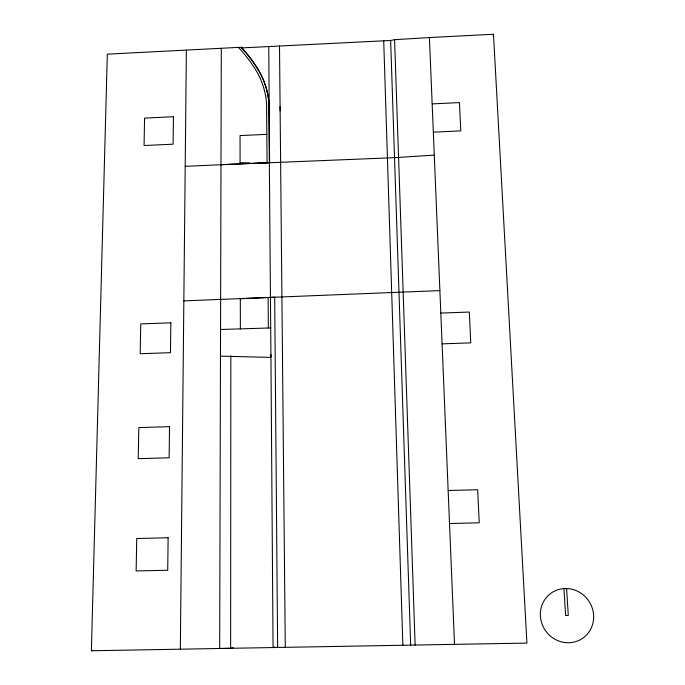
<?xml version="1.0" encoding="UTF-8"?>
<svg xmlns="http://www.w3.org/2000/svg" width="685" height="685" viewBox="0 0 685 685"><rect width="100%" height="100%" fill="white"/><g stroke="black" fill="none" stroke-linecap="round" stroke-linejoin="round"><path stroke-width="1.03" d="M220.467 356.149L270.943 357.407L268.854 103.247A89.752 82.5 -23.4 0 0 257.397 68.243A173.827 159.596 -29.1 0 0 241.411 47.239L107.322 54.158L91.379 650.75L230.639 648.301L230.828 355.798M221.298 48.284L219.679 648.49L526.919 643.087L493.474 34.25L429.418 37.555L394.577 39.696L390.647 40.475L241.634 47.916L241.411 47.239M180.335 649.183L186.371 50.082M493.209 36.271L493.474 34.25M274.762 646.948L273.058 647.522L270.917 354.59M230.639 648.301L233.2 647.616M91.379 650.75L93.331 650.433M270.575 297.393L274.702 297.213M220.536 329.494L270.755 327.935M434.281 155.127L394.526 157.661L220.981 164.717M432.166 103.897L459.455 102.587L460.791 130.878L433.331 132.154M266.876 134.337L240.041 135.587L240.084 163.861M185.198 166.327L269.419 162.533M439.881 290.611L183.845 300.886M440.815 313.071L469.311 312.043L470.766 342.868L442.082 343.853M448.153 490.511L477.676 489.741L479.235 522.809L449.514 523.528M240.075 162.747L249.46 162.859M258.844 162.97L267.184 163.073M238.491 47.393L239.622 48.652A171.473 157.43 -29.1 0 1 255.394 69.382A87.44 80.376 -23.4 0 1 266.542 103.495L267.073 162.645M566.589 588.561L568.285 615.455L565.622 615.507L563.943 588.612M280.088 106.543L280.131 110.867M429.418 37.555L454.515 644.354M394.577 39.696L415.127 645.013M390.647 40.475L410.666 645.039M383.711 40.603L402.849 645.201M279.506 45.972L285.277 647.274M274.685 297.136L277.63 647.385M268.76 46.52L269.205 107.066M269.582 162.987L269.042 103.863A89.641 82.405 -23.4 0 0 259.495 72.079M268.349 328.081L268.143 297.495L240.324 298.711L240.358 328.911M241.634 47.916A173.613 159.425 -29.1 0 1 243.107 49.551M243.595 50.108A173.613 159.425 -29.1 0 1 245.975 52.891M246.446 53.456A173.613 159.425 -29.1 0 1 248.741 56.307M249.194 56.889A173.613 159.425 -29.1 0 1 251.404 59.809M251.84 60.4A173.613 159.425 -29.1 0 1 257.603 68.902A89.641 82.405 -23.4 0 1 259.033 71.274M168.125 537.759L167.722 570.254L136.135 570.947L136.735 538.513L168.125 537.759M169.529 426.661L169.135 457.785L138.224 458.667L138.807 427.594L169.529 426.661M170.839 322.823L170.462 352.689L140.177 353.734L140.733 323.911L170.839 322.823M173.442 116.733L173.099 144.184L144.055 145.528L144.569 118.111L173.442 116.733M565.262 588.501L561.82 588.8A27.546 26.244 55.4 0 0 545.491 630.654A27.546 26.244 55.4 0 0 590.384 629.729A27.546 26.244 55.4 0 0 568.73 588.655L565.262 588.501"/></g></svg>
